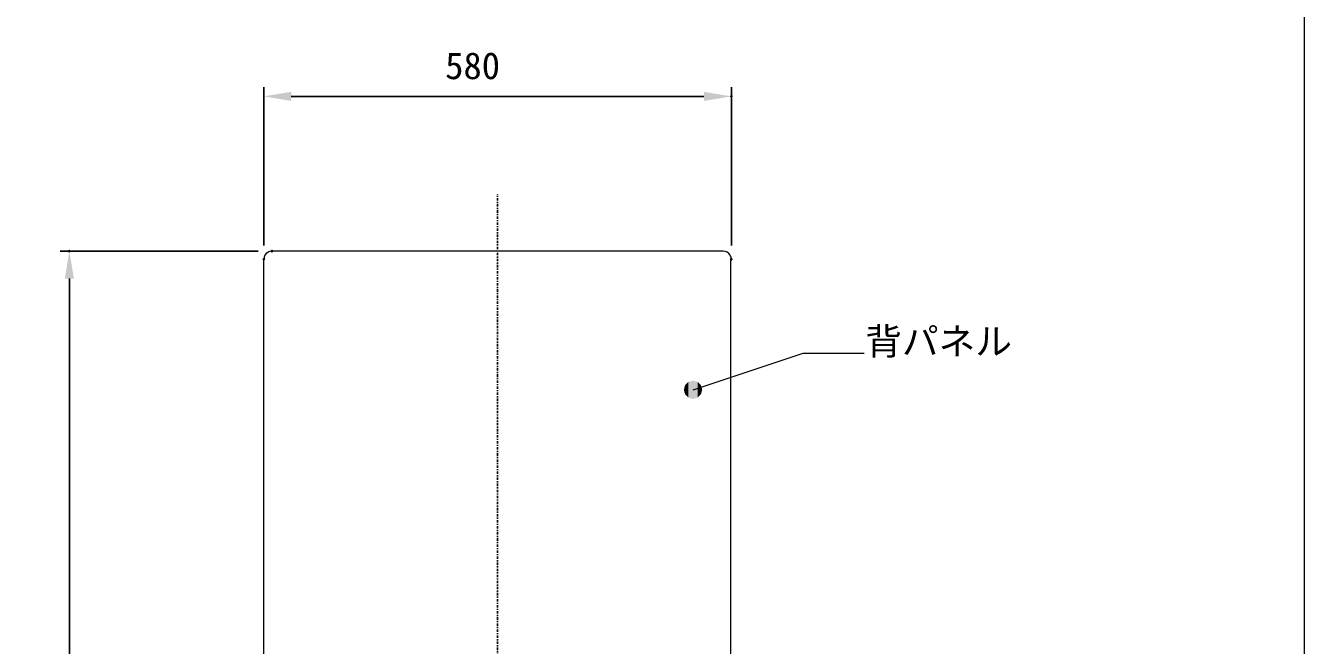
# Model space of a CAD drawing. Units: millimetres, scale not verified. Extents: x -203 to 203, y -143 to 143.
# Drawn here: x 93.4 to 198, y -52.9 to -2.2 of the extents above; entities that cross this region are included whole.
import ezdxf
from ezdxf.enums import TextEntityAlignment as Align

# ---------------------------------------------------------------- set-up
doc = ezdxf.new("R2010")
doc.units = ezdxf.units.MM
doc.header["$LTSCALE"] = 0.5
doc.header["$PDMODE"] = 32
doc.header["$PDSIZE"] = 0.1
doc.linetypes.add('USER1', pattern=[0.629921, 0.393701, -0.07874, 0.07874, -0.07874])
for name, color, linetype, lineweight in [('0-1_DIMENSION_LINES$02_DIMENSI', 7, 'Continuous', 25), ('0-4_図面_FORMAT$01_WAKU$OUT_LINE', 6, 'Continuous', 18), ('0-8_DIMENSION_LINES$03_LINES', 7, 'Continuous', 18), ('0-9_DIMENSION_LINES$01_CENTER_', 7, 'USER1', 25)]:
    doc.layers.add(name, color=color, linetype=linetype, lineweight=lineweight)
doc.layers.add('0-2_DEFPOINTS', color=7, linetype='Continuous')
doc.styles.add('ＭＳ ゴシック', font='')
doc.styles.get('ＭＳ ゴシック').set_extended_font_data('MS Gothic')

# ---------------------------------------------------------------- blocks, each defined once
blk = doc.blocks.new('D9')
at = {"layer": '0-1_DIMENSION_LINES$02_DIMENSI'}
for p, q in [((2857.4515, 1314.3427), (2841.25, 1314.3427)), ((2842, 1248.2495), (2842, 1312.0932)), ((2843.125, 1246), (2842.75, 1246))]:
    blk.add_line(p, q, dxfattribs=at)
for points in [[(2842.3749, 1312.0932), (2841.6251, 1312.0932), (2842, 1314.3427)], [(2841.6251, 1248.2495), (2842.3749, 1248.2495), (2842, 1246)]]:
    blk.add_solid(points, dxfattribs=at)
at = {"layer": '0-2_DEFPOINTS'}
for p in [(2842, 1314.3427), (2858.5765, 1314.3427), (2842, 1246)]:
    blk.add_point(p, dxfattribs=at)
at = {"layer": '0-1_DIMENSION_LINES$02_DIMENSI', "style": 'ＭＳ ゴシック'}
blk.add_text('1030', height=2.199, rotation=90, dxfattribs=at).set_placement((2841.25, 1274.2428), align=Align.BOTTOM_LEFT)
blk = doc.blocks.new('D15')
at = {"layer": '0-1_DIMENSION_LINES$02_DIMENSI'}
for p, q in [((2857.8992, 1314.7905), (2857.8992, 1327.75)), ((2896.1346, 1314.7905), (2896.1346, 1327.75)), ((2860.1486, 1327), (2893.8851, 1327))]:
    blk.add_line(p, q, dxfattribs=at)
for points in [[(2860.1486, 1327.3749), (2860.1486, 1326.6251), (2857.8992, 1327)], [(2893.8851, 1326.6251), (2893.8851, 1327.3749), (2896.1346, 1327)]]:
    blk.add_solid(points, dxfattribs=at)
at = {"layer": '0-2_DEFPOINTS'}
for p in [(2896.1346, 1327), (2857.8992, 1313.6655), (2896.1346, 1313.6655)]:
    blk.add_point(p, dxfattribs=at)
at = {"layer": '0-1_DIMENSION_LINES$02_DIMENSI', "style": 'ＭＳ ゴシック'}
blk.add_text('580', height=2.199, dxfattribs=at).set_placement((2872.7312, 1327.75), align=Align.BOTTOM_LEFT)
blk = doc.blocks.new('U66')
at = {"layer": '0-1_DIMENSION_LINES$02_DIMENSI', "color": 1}
for points in [[(2892.3505, 1302.625), (2892.25, 1303), (2892.3505, 1303.375)], [(2892.625, 1302.3505), (2892.3505, 1303.375), (2892.625, 1303.6495)], [(2892.3505, 1302.625), (2892.3505, 1303.375), (2892.625, 1302.3505)], [(2893, 1302.25), (2892.625, 1303.6495), (2893, 1303.75)], [(2892.625, 1302.3505), (2892.625, 1303.6495), (2893, 1302.25)], [(2893, 1302.25), (2893, 1303.75), (2893.375, 1302.3505)], [(2893.375, 1302.3505), (2893, 1303.75), (2893.375, 1303.6495)], [(2893.375, 1302.3505), (2893.375, 1303.6495), (2893.6495, 1302.625)], [(2893.6495, 1302.625), (2893.375, 1303.6495), (2893.6495, 1303.375)], [(2893.6495, 1302.625), (2893.6495, 1303.375), (2893.75, 1303)]]:
    blk.add_solid(points, dxfattribs=at)

msp = doc.modelspace()

# ---------------------------------------------------------------- linework, layer by layer
at = {"layer": '0-1_DIMENSION_LINES$02_DIMENSI', "color": 1, "lineweight": 18}
msp.add_lwpolyline([(148, -32), (157, -29), (162, -29)], dxfattribs=at)
at = {"layer": '0-4_図面_FORMAT$01_WAKU$OUT_LINE'}
msp.add_line((198, -138), (198, 138), dxfattribs=at)
at = {"layer": '0-8_DIMENSION_LINES$03_LINES'}
for p, q in [((150.4574, -20.6573), (113.5765, -20.6573)), ((112.8992, -56.6574), (112.8992, -21.3345)), ((151.1007, -56.6574), (151.1007, -21.3345))]:
    msp.add_line(p, q, dxfattribs=at)
for centre, radius, start, end in [((113.5548, -21.3327), 0.6556, 118.90616, 180.15556), ((113.5631, -21.2287), 0.5715, 88.66391, 124.68751), ((150.4594, -21.313), 0.6557, 28.93509, 90.16739), ((150.5606, -21.3218), 0.5742, 358.73659, 34.60201)]:
    msp.add_arc(centre, radius, start, end, dxfattribs=at)
at = {"layer": '0-9_DIMENSION_LINES$01_CENTER_'}
msp.add_line((132, -99), (132, -16), dxfattribs=at)

# ---------------------------------------------------------------- block references
at = {"layer": '0-1_DIMENSION_LINES$02_DIMENSI'}
for name in ['D15', 'D9', 'U66']:
    msp.add_blockref(name, (-2745, -1335), dxfattribs=at)

# ---------------------------------------------------------------- texts
at = {"layer": '0-1_DIMENSION_LINES$02_DIMENSI', "style": 'ＭＳ ゴシック'}
msp.add_text('背パネル', height=2.199, dxfattribs=at).set_placement((162.0884, -29.7895), align=Align.BOTTOM_LEFT)

doc.saveas('drawing.dxf')
